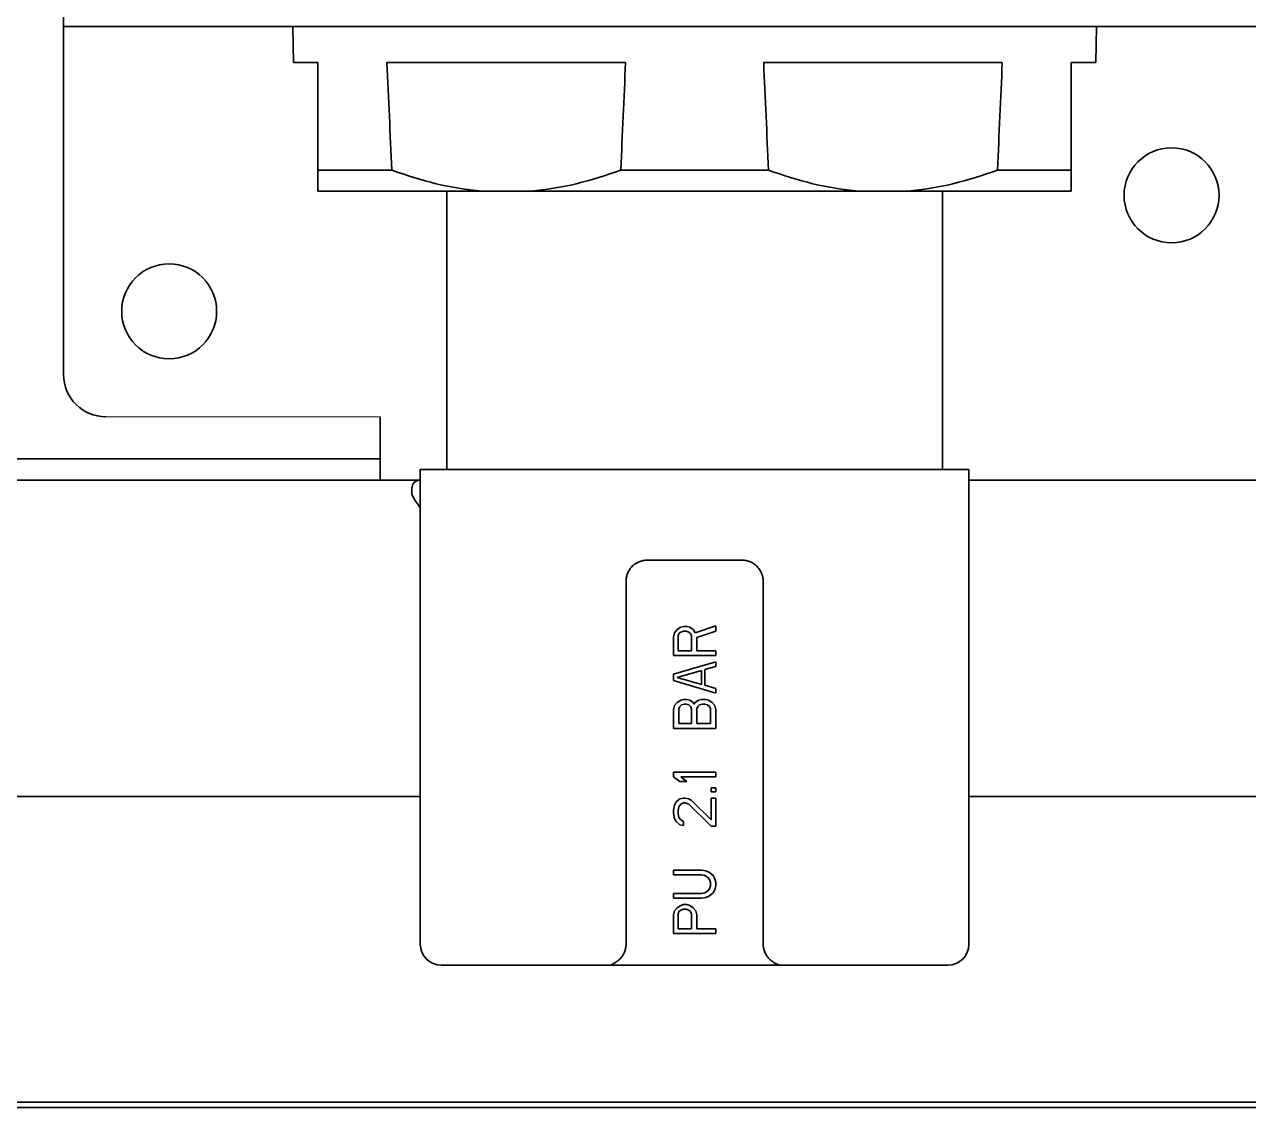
# Model space of a CAD drawing. Extents: x 5819 to 10669, y -850 to 3886.
# Drawn here: x 8567.2 to 8625.2, y 2718.8 to 2770.1 of the extents above; entities that cross this region are included whole.
import ezdxf

# ---------------------------------------------------------------- set-up
doc = ezdxf.new("R2010")
doc.units = 0
doc.header["$LTSCALE"] = 5
doc.layers.get('0').update_dxf_attribs({"linetype": 'CONTINUOUS', "lineweight": 0})
doc.layers.add('1', color=7, linetype='CONTINUOUS', true_color=0xffffff)

msp = doc.modelspace()

# ---------------------------------------------------------------- linework, layer by layer
msp.add_line((8571.073, 2751.526), (8584.073, 2751.526))
at = {"layer": '1', "color": 7, "linetype": 'Continuous', "lineweight": 35}
for p, q in [((8569.073, 2770.026), (8569.073, 2771.026)), ((8569.073, 2770.026), (8569.073, 2769.026)), ((8589.073, 2770.026), (8569.073, 2770.026)), ((8579.937, 2770.026), (8579.966, 2768.326)), ((8589.073, 2770.026), (8601.346, 2770.026)), ((8622.422, 2770.026), (8601.346, 2770.026)), ((8617.979, 2768.326), (8618.009, 2770.026)), ((8655.173, 2770.026), (8622.422, 2770.026)), ((8569.073, 2769.026), (8569.073, 2753.526)), ((8579.966, 2768.326), (8581.123, 2768.326)), ((8581.123, 2768.326), (8581.123, 2763.226)), ((8584.394, 2768.326), (8595.702, 2768.326)), ((8602.244, 2768.326), (8613.552, 2768.326)), ((8616.823, 2763.226), (8616.823, 2768.326)), ((8617.979, 2768.326), (8616.823, 2768.326)), ((8581.123, 2763.226), (8584.622, 2763.226)), ((8595.473, 2763.226), (8602.472, 2763.226)), ((8613.323, 2763.226), (8616.823, 2763.226)), ((8588.89, 2762.226), (8581.123, 2762.226)), ((8587.223, 2762.226), (8587.223, 2749.026)), ((8591.206, 2762.226), (8588.89, 2762.226)), ((8606.74, 2762.226), (8591.206, 2762.226)), ((8609.056, 2762.226), (8606.74, 2762.226)), ((8616.823, 2762.226), (8609.056, 2762.226)), ((8610.723, 2749.026), (8610.723, 2762.226)), ((8584.073, 2750.526), (8584.073, 2751.526)), ((8584.073, 2748.526), (8584.073, 2750.526)), ((8584.073, 2749.526), (8375.073, 2749.526)), ((8585.973, 2749.026), (8585.973, 2726.526)), ((8611.973, 2749.026), (8585.973, 2749.026)), ((8611.973, 2726.526), (8611.973, 2749.026)), ((8584.077, 2748.526), (8409.579, 2748.526)), ((8584.077, 2748.526), (8585.974, 2748.526)), ((8651.473, 2748.526), (8611.974, 2748.526)), ((8585.573, 2748.126), (8585.573, 2747.926)), ((8601.223, 2744.726), (8596.723, 2744.726)), ((8595.723, 2743.726), (8595.723, 2726.526)), ((8602.223, 2726.526), (8602.223, 2743.726)), ((8598.015, 2741.286), (8597.973, 2741.1)), ((8598.143, 2741.435), (8598.015, 2741.286)), ((8598.313, 2741.546), (8598.143, 2741.435)), ((8598.228, 2741.249), (8598.313, 2741.323)), ((8598.441, 2741.583), (8598.313, 2741.546)), ((8598.313, 2741.323), (8598.441, 2741.36)), ((8598.611, 2741.583), (8598.441, 2741.583)), ((8598.441, 2741.36), (8598.569, 2741.36)), ((8598.569, 2741.36), (8598.696, 2741.323)), ((8598.739, 2741.546), (8598.611, 2741.583)), ((8598.696, 2741.323), (8598.781, 2741.249)), ((8598.909, 2741.435), (8598.739, 2741.546)), ((8598.994, 2741.286), (8598.909, 2741.435)), ((8599.973, 2741.62), (8598.994, 2741.286)), ((8599.079, 2741.063), (8599.973, 2741.36)), ((8599.973, 2741.36), (8599.973, 2741.62)), ((8597.973, 2741.1), (8597.973, 2740.209)), ((8598.186, 2741.138), (8598.228, 2741.249)), ((8598.186, 2740.432), (8598.186, 2741.138)), ((8598.781, 2741.249), (8598.824, 2741.138)), ((8598.824, 2741.138), (8598.824, 2740.432)), ((8599.079, 2740.432), (8599.079, 2741.063)), ((8597.973, 2740.209), (8599.973, 2740.209)), ((8598.824, 2740.432), (8598.186, 2740.432)), ((8599.973, 2740.432), (8599.079, 2740.432)), ((8599.973, 2740.209), (8599.973, 2740.432)), ((8599.973, 2739.912), (8597.973, 2739.318)), ((8599.462, 2739.541), (8599.973, 2739.689)), ((8599.973, 2739.689), (8599.973, 2739.912)), ((8597.973, 2739.318), (8597.973, 2739.021)), ((8597.973, 2739.021), (8599.973, 2738.427)), ((8598.143, 2739.169), (8599.292, 2739.504)), ((8599.292, 2738.835), (8598.143, 2739.169)), ((8599.292, 2739.504), (8599.292, 2738.835)), ((8599.462, 2738.798), (8599.462, 2739.541)), ((8599.973, 2738.65), (8599.462, 2738.798)), ((8599.973, 2738.427), (8599.973, 2738.65)), ((8598.015, 2737.833), (8597.973, 2737.647)), ((8598.143, 2737.981), (8598.015, 2737.833)), ((8598.313, 2738.092), (8598.143, 2737.981)), ((8598.271, 2737.795), (8598.356, 2737.87)), ((8598.441, 2738.13), (8598.313, 2738.092)), ((8598.356, 2737.87), (8598.483, 2737.907)), ((8598.611, 2738.13), (8598.441, 2738.13)), ((8598.483, 2737.907), (8598.569, 2737.907)), ((8598.569, 2737.907), (8598.696, 2737.87)), ((8598.739, 2738.092), (8598.611, 2738.13)), ((8598.696, 2737.87), (8598.781, 2737.795)), ((8598.909, 2737.981), (8598.739, 2738.092)), ((8598.952, 2737.907), (8598.909, 2737.981)), ((8598.994, 2737.981), (8598.952, 2737.907)), ((8599.164, 2738.092), (8598.994, 2737.981)), ((8599.122, 2737.795), (8599.207, 2737.87)), ((8599.292, 2738.13), (8599.164, 2738.092)), ((8599.207, 2737.87), (8599.335, 2737.907)), ((8599.505, 2738.13), (8599.292, 2738.13)), ((8599.335, 2737.907), (8599.462, 2737.907)), ((8599.462, 2737.907), (8599.59, 2737.87)), ((8599.632, 2738.092), (8599.505, 2738.13)), ((8599.59, 2737.87), (8599.675, 2737.795)), ((8599.803, 2737.981), (8599.632, 2738.092)), ((8599.93, 2737.833), (8599.803, 2737.981)), ((8599.973, 2737.647), (8599.93, 2737.833)), ((8597.973, 2737.647), (8597.973, 2736.756)), ((8598.228, 2737.684), (8598.271, 2737.795)), ((8598.228, 2736.978), (8598.228, 2737.684)), ((8598.781, 2737.795), (8598.824, 2737.684)), ((8598.824, 2737.684), (8598.824, 2736.978)), ((8599.079, 2737.684), (8599.122, 2737.795)), ((8599.079, 2736.978), (8599.079, 2737.684)), ((8599.675, 2737.795), (8599.718, 2737.684)), ((8599.718, 2737.684), (8599.718, 2736.978)), ((8599.973, 2736.756), (8599.973, 2737.647)), ((8597.973, 2736.756), (8599.973, 2736.756)), ((8598.824, 2736.978), (8598.228, 2736.978)), ((8599.718, 2736.978), (8599.079, 2736.978)), ((8597.973, 2734.676), (8597.973, 2734.453)), ((8599.973, 2734.676), (8597.973, 2734.676)), ((8597.973, 2734.453), (8598.271, 2734.23)), ((8598.313, 2734.453), (8599.973, 2734.453)), ((8598.611, 2734.23), (8598.313, 2734.453)), ((8599.973, 2734.453), (8599.973, 2734.676)), ((8598.271, 2734.23), (8598.611, 2734.23)), ((8599.973, 2733.933), (8599.76, 2733.933)), ((8599.76, 2733.933), (8599.76, 2733.748)), ((8599.76, 2733.748), (8599.973, 2733.748)), ((8599.973, 2733.748), (8599.973, 2733.933)), ((8388.038, 2733.526), (8585.985, 2733.526)), ((8598.1, 2733.265), (8598.015, 2733.116)), ((8598.271, 2733.413), (8598.1, 2733.265)), ((8598.441, 2733.451), (8598.271, 2733.413)), ((8598.313, 2733.153), (8598.441, 2733.228)), ((8598.526, 2733.451), (8598.441, 2733.451)), ((8598.441, 2733.228), (8598.526, 2733.228)), ((8598.696, 2733.413), (8598.526, 2733.451)), ((8598.526, 2733.228), (8598.696, 2733.153)), ((8598.824, 2733.339), (8598.696, 2733.413)), ((8599.76, 2732.411), (8598.824, 2733.339)), ((8599.76, 2733.451), (8599.76, 2732.411)), ((8599.973, 2733.451), (8599.76, 2733.451)), ((8599.973, 2732.114), (8599.973, 2733.451)), ((8649.423, 2733.526), (8611.974, 2733.526)), ((8598.015, 2733.116), (8597.973, 2732.894)), ((8597.973, 2732.894), (8597.973, 2732.745)), ((8597.973, 2732.745), (8598.015, 2732.485)), ((8598.186, 2732.856), (8598.228, 2733.042)), ((8598.186, 2732.708), (8598.186, 2732.856)), ((8598.228, 2732.522), (8598.186, 2732.708)), ((8598.228, 2733.042), (8598.313, 2733.153)), ((8598.696, 2733.153), (8599.76, 2732.114)), ((8598.015, 2732.485), (8598.1, 2732.336)), ((8598.1, 2732.336), (8598.271, 2732.188)), ((8598.313, 2732.411), (8598.228, 2732.522)), ((8598.271, 2732.188), (8598.441, 2732.151)), ((8598.441, 2732.336), (8598.313, 2732.411)), ((8598.441, 2732.151), (8598.441, 2732.336)), ((8599.76, 2732.114), (8599.973, 2732.114)), ((8597.973, 2730.034), (8597.973, 2729.811)), ((8599.292, 2730.034), (8597.973, 2730.034)), ((8597.973, 2729.811), (8599.292, 2729.811)), ((8599.505, 2729.997), (8599.292, 2730.034)), ((8599.292, 2729.811), (8599.462, 2729.774)), ((8599.462, 2729.774), (8599.59, 2729.7)), ((8599.675, 2729.923), (8599.505, 2729.997)), ((8599.59, 2729.7), (8599.675, 2729.588)), ((8599.845, 2729.774), (8599.675, 2729.923)), ((8599.93, 2729.626), (8599.845, 2729.774)), ((8599.675, 2729.143), (8599.59, 2729.031)), ((8599.675, 2729.588), (8599.718, 2729.44)), ((8599.718, 2729.291), (8599.675, 2729.143)), ((8599.718, 2729.44), (8599.718, 2729.291)), ((8599.845, 2728.957), (8599.93, 2729.106)), ((8599.973, 2729.44), (8599.93, 2729.626)), ((8599.93, 2729.106), (8599.973, 2729.291)), ((8599.973, 2729.291), (8599.973, 2729.44)), ((8597.973, 2728.92), (8597.973, 2728.697)), ((8599.292, 2728.92), (8597.973, 2728.92)), ((8597.973, 2728.697), (8599.292, 2728.697)), ((8599.462, 2728.957), (8599.292, 2728.92)), ((8599.292, 2728.697), (8599.505, 2728.734)), ((8599.59, 2729.031), (8599.462, 2728.957)), ((8599.505, 2728.734), (8599.675, 2728.809)), ((8599.675, 2728.809), (8599.845, 2728.957)), ((8598.015, 2728.103), (8597.973, 2727.917)), ((8598.143, 2728.252), (8598.015, 2728.103)), ((8598.313, 2728.363), (8598.143, 2728.252)), ((8598.186, 2727.955), (8598.228, 2728.066)), ((8598.186, 2727.249), (8598.186, 2727.955)), ((8598.228, 2728.066), (8598.313, 2728.14)), ((8598.441, 2728.4), (8598.313, 2728.363)), ((8598.313, 2728.14), (8598.441, 2728.177)), ((8598.611, 2728.4), (8598.441, 2728.4)), ((8598.441, 2728.177), (8598.569, 2728.177)), ((8598.569, 2728.177), (8598.696, 2728.14)), ((8598.739, 2728.363), (8598.611, 2728.4)), ((8598.696, 2728.14), (8598.781, 2728.066)), ((8598.909, 2728.252), (8598.739, 2728.363)), ((8598.781, 2728.066), (8598.824, 2727.955)), ((8598.824, 2727.955), (8598.824, 2727.249)), ((8599.037, 2728.103), (8598.909, 2728.252)), ((8599.079, 2727.917), (8599.037, 2728.103)), ((8597.973, 2727.917), (8597.973, 2727.026)), ((8599.079, 2727.249), (8599.079, 2727.917)), ((8597.973, 2727.026), (8599.973, 2727.026)), ((8598.824, 2727.249), (8598.186, 2727.249)), ((8599.973, 2727.249), (8599.079, 2727.249)), ((8599.973, 2727.026), (8599.973, 2727.249)), ((8586.973, 2725.526), (8610.973, 2725.526)), ((8596.219, 2725.526), (8594.927, 2725.526)), ((8601.726, 2725.526), (8596.219, 2725.526)), ((8601.882, 2725.526), (8601.726, 2725.526)), ((8601.882, 2725.526), (8603.028, 2725.526)), ((8649.423, 2719.037), (8404.413, 2719.037)), ((8649.423, 2718.778), (8404.413, 2718.778))]:
    msp.add_line(p, q, dxfattribs=at)
for centre in [(8621.573, 2762.026), (8574.073, 2756.526)]:
    msp.add_circle(centre, 2.25, dxfattribs=at)
for centre, radius, start, end in [((8571.073, 2753.526), 2, 180, 270), ((8585.973, 2748.126), 0.4, 90, 180), ((8585.973, 2747.926), 0.4, 180, 210.30118), ((8589.772, 2750.146), 4.8, 210.30118, 217.68016), ((8586.973, 2726.526), 1, 180, 270), ((8610.973, 2726.526), 1, 270.00153, 0)]:
    msp.add_arc(centre, radius, start, end, dxfattribs=at)
for centre, start_param, end_param in [((10920.206, 2905.327), 1.621547, 1.623438), ((6259.89, 2905.327), 4.659747, 4.661638), ((10938.056, 2905.327), 1.621547, 1.623438), ((6277.74, 2905.327), 4.659747, 4.661638)]:
    msp.add_ellipse(centre, major_axis=(0, 2700.641), ratio=0.866025, start_param=start_param, end_param=end_param, dxfattribs=at)
for points, knots in [([(8581.123, 2763.226), (8581.123, 2762.965), (8581.123, 2762.746), (8581.123, 2762.407), (8581.123, 2762.288), (8581.123, 2762.226)], [0, 0, 0, 0, 0.5, 0.5, 1, 1, 1, 1]), ([(8588.89, 2762.226), (8588.16, 2762.288), (8587.441, 2762.407), (8586.019, 2762.746), (8585.317, 2762.965), (8584.622, 2763.226)], [0, 0, 0, 0, 0.5, 0.5, 1, 1, 1, 1]), ([(8595.473, 2763.226), (8594.779, 2762.965), (8594.077, 2762.746), (8592.655, 2762.407), (8591.935, 2762.288), (8591.206, 2762.226)], [0, 0, 0, 0, 0.5, 0.5, 1, 1, 1, 1]), ([(8606.74, 2762.226), (8606.01, 2762.288), (8605.291, 2762.407), (8603.869, 2762.746), (8603.167, 2762.965), (8602.472, 2763.226)], [0, 0, 0, 0, 0.5, 0.5, 1, 1, 1, 1]), ([(8613.323, 2763.226), (8612.629, 2762.965), (8611.927, 2762.746), (8610.505, 2762.407), (8609.785, 2762.288), (8609.056, 2762.226)], [0, 0, 0, 0, 0.5, 0.5, 1, 1, 1, 1]), ([(8616.823, 2762.226), (8616.823, 2762.288), (8616.823, 2762.407), (8616.823, 2762.746), (8616.823, 2762.965), (8616.823, 2763.226)], [0, 0, 0, 0, 0.5, 0.5, 1, 1, 1, 1]), ([(8596.723, 2744.726), (8596.657, 2744.726), (8596.592, 2744.72), (8596.512, 2744.704), (8596.496, 2744.7), (8596.465, 2744.692), (8596.418, 2744.679), (8596.342, 2744.652), (8596.283, 2744.625), (8596.241, 2744.602), (8596.226, 2744.594), (8596.199, 2744.578), (8596.185, 2744.569), (8596.117, 2744.524), (8596.066, 2744.483), (8595.997, 2744.415), (8595.975, 2744.391), (8595.944, 2744.353), (8595.934, 2744.34), (8595.914, 2744.314), (8595.904, 2744.301), (8595.858, 2744.233), (8595.827, 2744.175), (8595.795, 2744.099), (8595.789, 2744.084), (8595.777, 2744.053), (8595.772, 2744.037), (8595.757, 2743.989), (8595.749, 2743.957), (8595.73, 2743.859), (8595.723, 2743.793), (8595.723, 2743.726)], [0, 0, 0, 0, 0.125, 0.125, 0.15625, 0.15625, 0.1875, 0.25, 0.3125, 0.3125, 0.34375, 0.34375, 0.375, 0.375, 0.5, 0.5, 0.5625, 0.5625, 0.59375, 0.59375, 0.625, 0.625, 0.75, 0.75, 0.78125, 0.78125, 0.8125, 0.8125, 0.875, 0.875, 1, 1, 1, 1]), ([(8602.223, 2743.726), (8602.223, 2743.793), (8602.216, 2743.86), (8602.199, 2743.942), (8602.196, 2743.958), (8602.187, 2743.99), (8602.174, 2744.038), (8602.146, 2744.116), (8602.117, 2744.175), (8602.086, 2744.233), (8602.068, 2744.261), (8602.013, 2744.343), (8601.971, 2744.393), (8601.902, 2744.461), (8601.877, 2744.483), (8601.827, 2744.524), (8601.8, 2744.543), (8601.719, 2744.597), (8601.663, 2744.627), (8601.588, 2744.657), (8601.572, 2744.663), (8601.542, 2744.674), (8601.526, 2744.679), (8601.479, 2744.693), (8601.448, 2744.701), (8601.353, 2744.72), (8601.289, 2744.726), (8601.223, 2744.726)], [0, 0, 0, 0, 0.125, 0.125, 0.15625, 0.15625, 0.1875, 0.25, 0.3125, 0.3125, 0.375, 0.375, 0.5, 0.5, 0.5625, 0.5625, 0.625, 0.625, 0.75, 0.75, 0.78125, 0.78125, 0.8125, 0.8125, 0.875, 0.875, 1, 1, 1, 1]), ([(8595.644, 2726.137), (8595.658, 2726.169), (8595.669, 2726.201), (8595.689, 2726.265), (8595.697, 2726.298), (8595.71, 2726.362), (8595.715, 2726.395), (8595.72, 2726.444), (8595.721, 2726.46), (8595.722, 2726.485), (8595.722, 2726.493), (8595.723, 2726.51), (8595.723, 2726.518), (8595.723, 2726.526)], [0, 0, 0, 0, 0.25, 0.25, 0.5, 0.5, 0.75, 0.75, 0.875, 0.875, 0.9375, 0.9375, 1, 1, 1, 1]), ([(8602.301, 2726.137), (8602.288, 2726.169), (8602.277, 2726.201), (8602.257, 2726.265), (8602.249, 2726.297), (8602.236, 2726.362), (8602.231, 2726.395), (8602.224, 2726.46), (8602.223, 2726.493), (8602.223, 2726.526)], [0, 0, 0, 0, 0.25, 0.25, 0.5, 0.5, 0.75, 0.75, 1, 1, 1, 1]), ([(8595.255, 2725.679), (8595.292, 2725.703), (8595.329, 2725.729), (8595.4, 2725.789), (8595.435, 2725.822), (8595.485, 2725.878), (8595.502, 2725.898), (8595.534, 2725.94), (8595.549, 2725.962), (8595.594, 2726.031), (8595.621, 2726.082), (8595.644, 2726.137)], [0, 0, 0, 0, 0.25, 0.25, 0.5, 0.5, 0.625, 0.625, 0.75, 0.75, 1, 1, 1, 1]), ([(8602.301, 2726.137), (8602.313, 2726.11), (8602.326, 2726.083), (8602.353, 2726.033), (8602.367, 2726.009), (8602.396, 2725.963), (8602.411, 2725.941), (8602.443, 2725.9), (8602.459, 2725.88), (8602.493, 2725.842), (8602.51, 2725.824), (8602.545, 2725.79), (8602.563, 2725.775), (8602.617, 2725.729), (8602.654, 2725.703), (8602.691, 2725.679)], [0, 0, 0, 0, 0.125, 0.125, 0.25, 0.25, 0.375, 0.375, 0.5, 0.5, 0.625, 0.625, 0.75, 0.75, 1, 1, 1, 1]), ([(8602.691, 2725.679), (8602.72, 2725.661), (8602.774, 2725.627), (8602.847, 2725.584), (8602.912, 2725.551), (8602.969, 2725.531), (8603.003, 2725.526), (8603.018, 2725.526), (8603.018, 2725.526), (8603.018, 2725.526)], [0, 0, 0, 0, 0.199998, 0.399997, 0.599995, 0.799994, 0.999992, 0.999992, 1, 1, 1, 1])]:
    msp.add_open_spline(points, degree=3, knots=knots, dxfattribs=at)
msp.add_open_spline([(8594.927, 2725.526), (8594.956, 2725.526), (8595.018, 2725.542), (8595.127, 2725.599), (8595.21, 2725.651), (8595.255, 2725.679)], degree=3, dxfattribs=at)

doc.saveas('drawing.dxf')
